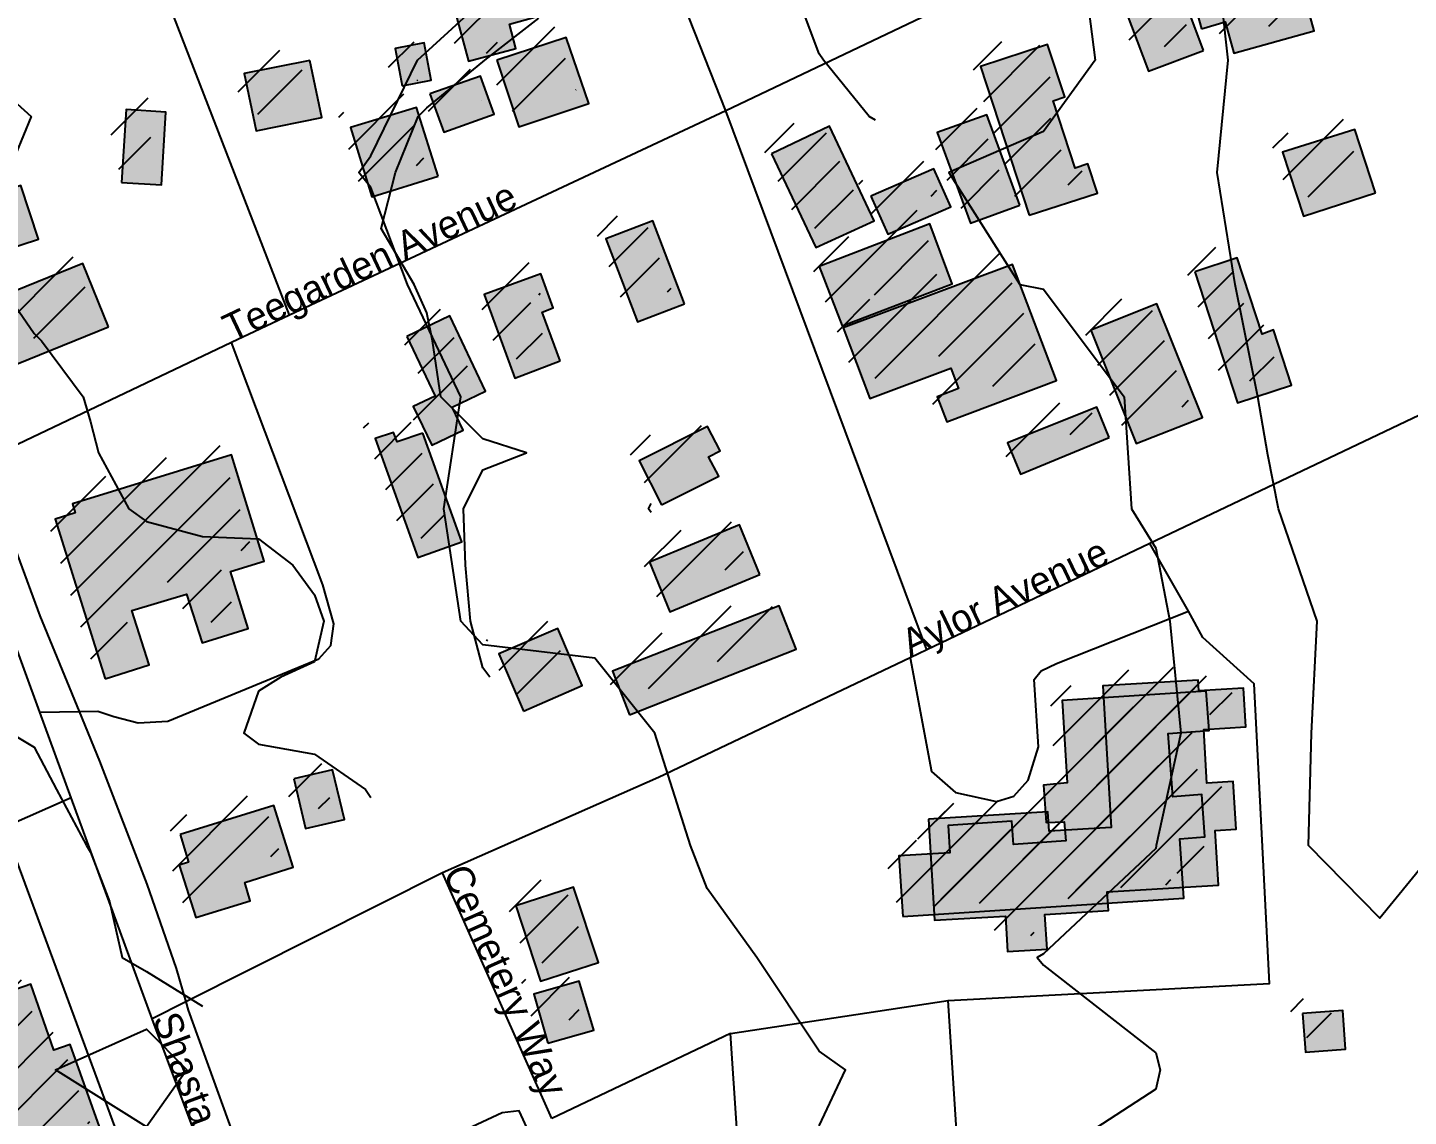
# Model space of a CAD drawing. Extents: x 6576311 to 6728256, y 2029764 to 2237541.
# Drawn here: x 6670918 to 6671656, y 2176380 to 2176963 of the extents above; entities that cross this region are included whole.
import ezdxf

# ---------------------------------------------------------------- set-up
doc = ezdxf.new("R2010")
doc.units = 21
for name, color, linetype in [('BUILDINGS', 9, 'Continuous'), ('CL_LOCAL', 4, 'Continuous'), ('CL_TRAIL', 6, 'Continuous'), ('CONTOUR_1FT', 251, 'Continuous'), ('CONTOUR_INDEX', 150, 'Continuous'), ('CONTOUR_MAJOR', 92, 'Continuous'), ('ROAD_LABELS', 3, 'Continuous')]:
    doc.layers.add(name, color=color, linetype=linetype)

msp = doc.modelspace()

# ---------------------------------------------------------------- hatches: boundary and pattern name
at = {"layer": 'BUILDINGS_HATCH'}
for points in [[(6671545.66, 2176962.23), (6671558.41, 2176965.92), (6671563.01, 2176949.19), (6671606.08, 2176961.03), (6671590.23, 2177018.5), (6671534.42, 2177003.33)], [(6671164.34, 2176991.2), (6671160.88, 2177003.56), (6671125.47, 2176993.94), (6671130.08, 2176977.21), (6671143.96, 2176980.55), (6671153.48, 2176944.9), (6671178.97, 2176951.56), (6671175.51, 2176964.66), (6671194.21, 2176969.84), (6671187, 2176997.12)], [(6671546.84, 2176950.58), (6671534.79, 2176982.58), (6671505.34, 2176971.52), (6671517.39, 2176939.52)], [(6671168.79, 2176945.33), (6671180.57, 2176909.68), (6671217.95, 2176922.23), (6671205.89, 2176957.5)], [(6671118.08, 2176931.63), (6671133.66, 2176934.61), (6671129.89, 2176954.63), (6671114.31, 2176951.65)], [(6671453.62, 2176862.41), (6671490.16, 2176874.22), (6671484.99, 2176889.85), (6671478.19, 2176887.64), (6671466.41, 2176923.65), (6671472.64, 2176925.86), (6671463.44, 2176953.86), (6671427.47, 2176942.06)], [(6671068.67, 2176945.26), (6671033.53, 2176938.2), (6671039.9, 2176907.63), (6671075.04, 2176914.7)], [(6671132.84, 2176927.33), (6671140.31, 2176906.96), (6671167.21, 2176916.55), (6671160.03, 2176936.91)], [(6670967.97, 2176880.01), (6670989.25, 2176878.64), (6670991.64, 2176917.62), (6670970.36, 2176918.99)], [(6671137.29, 2176883.28), (6671125.79, 2176920.01), (6671090.38, 2176909.3), (6671101.88, 2176872.2)], [(6671448.49, 2176867.85), (6671430.98, 2176916.21), (6671404.36, 2176906.63), (6671422.16, 2176858.27)], [(6671315.64, 2176895.33), (6671339.39, 2176845.17), (6671370.53, 2176859.5), (6671346.77, 2176910.03)], [(6671638.78, 2176874.49), (6671627.86, 2176908.31), (6671589.05, 2176896.13), (6671600.26, 2176861.94)], [(6671368.77, 2176872.61), (6671377.94, 2176852.25), (6671411.62, 2176866.96), (6671402.46, 2176887.32)], [(6670865.38, 2176862.46), (6670874.86, 2176833.72), (6670923.57, 2176849.59), (6670914.09, 2176878.32)], [(6671269.18, 2176815), (6671252.26, 2176859.36), (6671227.06, 2176849.79), (6671243.98, 2176805.43)], [(6671341.14, 2176834.98), (6671353.47, 2176803.34), (6671412.37, 2176825.81), (6671400.32, 2176857.81)], [(6671542.24, 2176832.19), (6671564.95, 2176762), (6671593.84, 2176771.59), (6671584.35, 2176801.05), (6671578.12, 2176798.84), (6671564.9, 2176839.57)], [(6670960.93, 2176802.77), (6670947.17, 2176836.58), (6670879.78, 2176809.34), (6670893.54, 2176775.53)], [(6671354.04, 2176802.25), (6671368.38, 2176764.44), (6671411.71, 2176780.65), (6671415.73, 2176769.74), (6671404.4, 2176765.32), (6671409.56, 2176751.86), (6671468.18, 2176773.97), (6671444.66, 2176836.15)], [(6671202.66, 2176784.49), (6671192.9, 2176810.67), (6671198.85, 2176812.88), (6671192.25, 2176831.07), (6671161.95, 2176820.01), (6671178.3, 2176775.28)], [(6671486.5, 2176801), (6671510.87, 2176740.28), (6671546.26, 2176754.27), (6671521.89, 2176814.99)], [(6671120.63, 2176797.62), (6671135.8, 2176765.63), (6671123.91, 2176760.12), (6671133.93, 2176739.4), (6671150.63, 2176747.49), (6671144.9, 2176759.84), (6671162.73, 2176768.3), (6671143.56, 2176808.64)], [(6671496.39, 2176743.49), (6671489.79, 2176759.85), (6671441.94, 2176740.71), (6671448.82, 2176723.99)], [(6671129.08, 2176745.94), (6671115.48, 2176741.14), (6671113.48, 2176746.24), (6671103.56, 2176742.92), (6671126.52, 2176679.28), (6671150.03, 2176687.75)], [(6671256.87, 2176707.51), (6671287.44, 2176722.94), (6671282.01, 2176733.11), (6671288.23, 2176736.42), (6671281.37, 2176749.5), (6671244.86, 2176731.13)], [(6670959.17, 2176614.47), (6670982.68, 2176621.85), (6670973.48, 2176650.95), (6671002.66, 2176659.81), (6671011, 2176633.63), (6671035.64, 2176641.38), (6671026.15, 2176671.93), (6671044.28, 2176677.47), (6671026.74, 2176734.21), (6670941.76, 2176707.99), (6670943.2, 2176703.26), (6670932.43, 2176699.94)], [(6671309.5, 2176670.22), (6671298.61, 2176696.76), (6671250.48, 2176676.89), (6671261.37, 2176650.35)], [(6671239.77, 2176595.26), (6671328.96, 2176630.24), (6671319.79, 2176653.51), (6671230.59, 2176618.53)], [(6671183.03, 2176597.21), (6671214.46, 2176610.82), (6671201.28, 2176641.35), (6671169.85, 2176627.74)], [(6671399.6, 2176539.42), (6671402.84, 2176485.27), (6671440.87, 2176487.51), (6671442, 2176468.54), (6671463.09, 2176469.8), (6671461.96, 2176488.44), (6671495.91, 2176490.44), (6671495.3, 2176500.46), (6671554.76, 2176503.99), (6671553.02, 2176533.33), (6671564.3, 2176534), (6671562.78, 2176559.49), (6671548.63, 2176558.66), (6671546.92, 2176587.36), (6671569.52, 2176588.69), (6671568.26, 2176609.37), (6671544.28, 2176607.96), (6671543.91, 2176613.75), (6671492.95, 2176610.73), (6671497.48, 2176534.88), (6671464.19, 2176532.92), (6671463.57, 2176543.22)], [(6671386.01, 2176487.35), (6671536.3, 2176497.1), (6671534.18, 2176528.77), (6671547.5, 2176529.92), (6671545.99, 2176552.5), (6671530.39, 2176551.34), (6671527.98, 2176585.2), (6671549.81, 2176586.75), (6671548.3, 2176607.87), (6671471.18, 2176602.8), (6671473.92, 2176558.75), (6671461.16, 2176557.6), (6671462.66, 2176537.57), (6671472.3, 2176537.98), (6671473.2, 2176527.79), (6671445.13, 2176525.85), (6671444.22, 2176538.22), (6671410.2, 2176535.89), (6671411.11, 2176521.33), (6671383.89, 2176519.76)], [(6671060.09, 2176560.99), (6671066.44, 2176534.43), (6671087.13, 2176539.26), (6671080.77, 2176565.82)], [(6670999.23, 2176531.23), (6671003.84, 2176516.32), (6670998.74, 2176514.84), (6671007.65, 2176486.84), (6671036.82, 2176495.7), (6671033.95, 2176505.52), (6671059.72, 2176513.64), (6671049.37, 2176546.74)], [(6671178.94, 2176493.03), (6671192.15, 2176452.66), (6671223.03, 2176462.62), (6671209.81, 2176502.99)], [(6670988.15, 2176268.6), (6670953.13, 2176367.87), (6670957.94, 2176369.72), (6670940.43, 2176418.81), (6670931.65, 2176415.86), (6670919.31, 2176451.13), (6670857.85, 2176429.75), (6670871.91, 2176390.11), (6670834.81, 2176377.21), (6670845.43, 2176347.75), (6670889.33, 2176363.23), (6670891.91, 2176355.96), (6670905.22, 2176360.75), (6670911.25, 2176344.02), (6670872.45, 2176330.38), (6670892.26, 2176274.74), (6670884.33, 2176272.16), (6670865.67, 2176325.26), (6670784.67, 2176296.51), (6670815.96, 2176208.14)], [(6671195.98, 2176419.53), (6671220.63, 2176426.55), (6671212.86, 2176452.74), (6671188.5, 2176445.72)], [(6671599.81, 2176435.45), (6671601.32, 2176414.7), (6671622.86, 2176416.25), (6671621.36, 2176437)]]:
    msp.add_hatch(color=251, dxfattribs=at).paths.add_polyline_path(points)
at = {"layer": 'BUILDINGS_SHADOW'}
h = msp.add_hatch(dxfattribs=at)
h.set_pattern_fill('ANSI31', scale=5)
h.paths.add_polyline_path([(6671538.91, 2176969.6), (6671551.66, 2176973.3), (6671556.27, 2176956.57), (6671599.33, 2176968.41), (6671583.48, 2177025.88), (6671527.67, 2177010.71)])
h = msp.add_hatch(dxfattribs=at)
h.set_pattern_fill('ANSI31', scale=5)
h.paths.add_polyline_path([(6671157.59, 2176998.58), (6671154.13, 2177010.94), (6671118.72, 2177001.32), (6671123.33, 2176984.59), (6671137.21, 2176987.93), (6671146.73, 2176952.28), (6671172.22, 2176958.94), (6671168.76, 2176972.04), (6671187.46, 2176977.21), (6671180.26, 2177004.5)])
h = msp.add_hatch(dxfattribs=at)
h.set_pattern_fill('ANSI31', scale=5)
h.paths.add_polyline_path([(6671540.09, 2176957.96), (6671528.04, 2176989.95), (6671498.59, 2176978.9), (6671510.64, 2176946.9)])
h = msp.add_hatch(dxfattribs=at)
h.set_pattern_fill('ANSI31', scale=5)
h.paths.add_polyline_path([(6671162.04, 2176952.7), (6671173.82, 2176917.06), (6671211.21, 2176929.6), (6671199.14, 2176964.88)])
h = msp.add_hatch(dxfattribs=at)
h.set_pattern_fill('ANSI31', scale=5)
h.paths.add_polyline_path([(6671111.33, 2176939.01), (6671126.92, 2176941.99), (6671123.14, 2176962.01), (6671107.56, 2176959.03)])
h = msp.add_hatch(dxfattribs=at)
h.set_pattern_fill('ANSI31', scale=5)
h.paths.add_polyline_path([(6671446.87, 2176869.78), (6671483.41, 2176881.6), (6671478.24, 2176897.23), (6671471.44, 2176895.02), (6671459.66, 2176931.03), (6671465.89, 2176933.24), (6671456.69, 2176961.24), (6671420.72, 2176949.43)])
h = msp.add_hatch(dxfattribs=at)
h.set_pattern_fill('ANSI31', scale=5)
h.paths.add_polyline_path([(6671061.92, 2176952.64), (6671026.78, 2176945.57), (6671033.15, 2176915.01), (6671068.29, 2176922.08)])
h = msp.add_hatch(dxfattribs=at)
h.set_pattern_fill('ANSI31', scale=5)
h.paths.add_polyline_path([(6671126.1, 2176934.71), (6671133.56, 2176914.34), (6671160.46, 2176923.93), (6671153.28, 2176944.29)])
h = msp.add_hatch(dxfattribs=at)
h.set_pattern_fill('ANSI31', scale=5)
h.paths.add_polyline_path([(6670961.23, 2176887.39), (6670982.5, 2176886.02), (6670984.89, 2176925), (6670963.61, 2176926.37)])
h = msp.add_hatch(dxfattribs=at)
h.set_pattern_fill('ANSI31', scale=5)
h.paths.add_polyline_path([(6671130.54, 2176890.66), (6671119.04, 2176927.39), (6671083.63, 2176916.68), (6671095.13, 2176879.58)])
h = msp.add_hatch(dxfattribs=at)
h.set_pattern_fill('ANSI31', scale=5)
h.paths.add_polyline_path([(6671441.74, 2176875.23), (6671424.24, 2176923.59), (6671397.62, 2176914.01), (6671415.41, 2176865.64)])
h = msp.add_hatch(dxfattribs=at)
h.set_pattern_fill('ANSI31', scale=5)
h.paths.add_polyline_path([(6671308.89, 2176902.7), (6671332.64, 2176852.55), (6671363.78, 2176866.88), (6671340.02, 2176917.41)])
h = msp.add_hatch(dxfattribs=at)
h.set_pattern_fill('ANSI31', scale=5)
h.paths.add_polyline_path([(6671632.03, 2176881.86), (6671621.11, 2176915.69), (6671582.3, 2176903.5), (6671593.51, 2176869.32)])
h = msp.add_hatch(dxfattribs=at)
h.set_pattern_fill('ANSI31', scale=5)
h.paths.add_polyline_path([(6671362.02, 2176879.99), (6671371.19, 2176859.63), (6671404.88, 2176874.34), (6671395.71, 2176894.7)])
h = msp.add_hatch(dxfattribs=at)
h.set_pattern_fill('ANSI31', scale=5)
h.paths.add_polyline_path([(6671262.43, 2176822.38), (6671245.51, 2176866.74), (6671220.31, 2176857.17), (6671237.23, 2176812.81)])
h = msp.add_hatch(dxfattribs=at)
h.set_pattern_fill('ANSI31', scale=5)
h.paths.add_polyline_path([(6671334.39, 2176842.35), (6671346.72, 2176810.72), (6671405.62, 2176833.19), (6671393.57, 2176865.19)])
h = msp.add_hatch(dxfattribs=at)
h.set_pattern_fill('ANSI31', scale=5)
h.paths.add_polyline_path([(6671535.49, 2176839.57), (6671558.2, 2176769.37), (6671587.09, 2176778.97), (6671577.6, 2176808.43), (6671571.37, 2176806.22), (6671558.15, 2176846.95)])
h = msp.add_hatch(dxfattribs=at)
h.set_pattern_fill('ANSI31', scale=5)
h.paths.add_polyline_path([(6670954.18, 2176810.15), (6670940.42, 2176843.96), (6670873.03, 2176816.72), (6670886.79, 2176782.91)])
h = msp.add_hatch(dxfattribs=at)
h.set_pattern_fill('ANSI31', scale=5)
h.paths.add_polyline_path([(6671347.29, 2176809.63), (6671361.63, 2176771.82), (6671404.96, 2176788.02), (6671408.98, 2176777.12), (6671397.65, 2176772.7), (6671402.81, 2176759.24), (6671461.43, 2176781.35), (6671437.91, 2176843.52)])
h = msp.add_hatch(dxfattribs=at)
h.set_pattern_fill('ANSI31', scale=5)
h.paths.add_polyline_path([(6671195.91, 2176791.87), (6671186.15, 2176818.05), (6671192.1, 2176820.26), (6671185.5, 2176838.44), (6671155.2, 2176827.39), (6671171.55, 2176782.66)])
h = msp.add_hatch(dxfattribs=at)
h.set_pattern_fill('ANSI31', scale=5)
h.paths.add_polyline_path([(6671479.75, 2176808.37), (6671504.12, 2176747.66), (6671539.51, 2176761.65), (6671515.14, 2176822.37)])
h = msp.add_hatch(dxfattribs=at)
h.set_pattern_fill('ANSI31', scale=5)
h.paths.add_polyline_path([(6671113.88, 2176805), (6671129.05, 2176773.01), (6671117.16, 2176767.5), (6671127.18, 2176746.78), (6671143.88, 2176754.86), (6671138.15, 2176767.22), (6671155.99, 2176775.68), (6671136.81, 2176816.02)])
h = msp.add_hatch(dxfattribs=at)
h.set_pattern_fill('ANSI31', scale=5)
h.paths.add_polyline_path([(6671489.64, 2176750.87), (6671483.05, 2176767.23), (6671435.19, 2176748.09), (6671442.07, 2176731.37)])
h = msp.add_hatch(dxfattribs=at)
h.set_pattern_fill('ANSI31', scale=5)
h.paths.add_polyline_path([(6671122.33, 2176753.32), (6671108.73, 2176748.52), (6671106.73, 2176753.61), (6671096.81, 2176750.29), (6671119.77, 2176686.66), (6671143.28, 2176695.13)])
h = msp.add_hatch(dxfattribs=at)
h.set_pattern_fill('ANSI31', scale=5)
h.paths.add_polyline_path([(6671250.12, 2176714.89), (6671280.69, 2176730.32), (6671275.26, 2176740.49), (6671281.48, 2176743.79), (6671274.62, 2176756.88), (6671238.11, 2176738.51)])
h = msp.add_hatch(dxfattribs=at)
h.set_pattern_fill('ANSI31', scale=5)
h.paths.add_polyline_path([(6670952.42, 2176621.85), (6670975.93, 2176629.23), (6670966.73, 2176658.33), (6670995.91, 2176667.19), (6671004.25, 2176641), (6671028.89, 2176648.76), (6671019.4, 2176679.31), (6671037.53, 2176684.85), (6671019.99, 2176741.59), (6670935.01, 2176715.37), (6670936.45, 2176710.64), (6670925.68, 2176707.32)])
h = msp.add_hatch(dxfattribs=at)
h.set_pattern_fill('ANSI31', scale=5)
h.paths.add_polyline_path([(6671302.75, 2176677.6), (6671291.86, 2176704.14), (6671243.73, 2176684.27), (6671254.62, 2176657.73)])
h = msp.add_hatch(dxfattribs=at)
h.set_pattern_fill('ANSI31', scale=5)
h.paths.add_polyline_path([(6671233.02, 2176602.64), (6671322.21, 2176637.62), (6671313.04, 2176660.89), (6671223.84, 2176625.91)])
h = msp.add_hatch(dxfattribs=at)
h.set_pattern_fill('ANSI31', scale=5)
h.paths.add_polyline_path([(6671176.28, 2176604.59), (6671207.71, 2176618.19), (6671194.53, 2176648.73), (6671163.11, 2176635.12)])
h = msp.add_hatch(dxfattribs=at)
h.set_pattern_fill('ANSI31', scale=5)
h.paths.add_polyline_path([(6671392.85, 2176546.8), (6671396.09, 2176492.65), (6671434.12, 2176494.89), (6671435.25, 2176475.92), (6671456.34, 2176477.18), (6671455.21, 2176495.82), (6671489.16, 2176497.82), (6671488.55, 2176507.83), (6671548.01, 2176511.37), (6671546.27, 2176540.71), (6671557.55, 2176541.38), (6671556.03, 2176566.87), (6671541.88, 2176566.04), (6671540.17, 2176594.73), (6671562.77, 2176596.07), (6671561.52, 2176616.75), (6671537.53, 2176615.34), (6671537.16, 2176621.13), (6671486.21, 2176618.11), (6671490.73, 2176542.26), (6671457.44, 2176540.3), (6671456.83, 2176550.6)])
h = msp.add_hatch(dxfattribs=at)
h.set_pattern_fill('ANSI31', scale=5)
h.paths.add_polyline_path([(6671379.26, 2176494.73), (6671529.55, 2176504.48), (6671527.43, 2176536.15), (6671540.75, 2176537.3), (6671539.24, 2176559.88), (6671523.64, 2176558.72), (6671521.23, 2176592.58), (6671543.06, 2176594.13), (6671541.55, 2176615.25), (6671464.43, 2176610.18), (6671467.17, 2176566.12), (6671454.41, 2176564.98), (6671455.91, 2176544.95), (6671465.55, 2176545.36), (6671466.45, 2176535.16), (6671438.38, 2176533.22), (6671437.47, 2176545.6), (6671403.45, 2176543.27), (6671404.36, 2176528.71), (6671377.14, 2176527.14)])
h = msp.add_hatch(dxfattribs=at)
h.set_pattern_fill('ANSI31', scale=5)
h.paths.add_polyline_path([(6671053.34, 2176568.37), (6671059.69, 2176541.81), (6671080.38, 2176546.63), (6671074.02, 2176573.19)])
h = msp.add_hatch(dxfattribs=at)
h.set_pattern_fill('ANSI31', scale=5)
h.paths.add_polyline_path([(6670992.49, 2176538.61), (6670997.09, 2176523.7), (6670991.99, 2176522.22), (6671000.9, 2176494.22), (6671030.08, 2176503.08), (6671027.2, 2176512.9), (6671052.97, 2176521.02), (6671042.62, 2176554.12)])
h = msp.add_hatch(dxfattribs=at)
h.set_pattern_fill('ANSI31', scale=5)
h.paths.add_polyline_path([(6671172.19, 2176500.41), (6671185.41, 2176460.04), (6671216.28, 2176470), (6671203.06, 2176510.37)])
h = msp.add_hatch(dxfattribs=at)
h.set_pattern_fill('ANSI31', scale=5)
h.paths.add_polyline_path([(6670981.4, 2176275.97), (6670946.38, 2176375.25), (6670951.19, 2176377.1), (6670933.68, 2176426.19), (6670924.9, 2176423.24), (6670912.56, 2176458.51), (6670851.1, 2176437.13), (6670865.17, 2176397.49), (6670828.06, 2176384.59), (6670838.68, 2176355.13), (6670882.58, 2176370.61), (6670885.16, 2176363.34), (6670898.47, 2176368.13), (6670904.5, 2176351.4), (6670865.7, 2176337.76), (6670885.51, 2176282.12), (6670877.58, 2176279.54), (6670858.92, 2176332.64), (6670777.92, 2176303.88), (6670809.21, 2176215.52)])
h = msp.add_hatch(dxfattribs=at)
h.set_pattern_fill('ANSI31', scale=5)
h.paths.add_polyline_path([(6671189.23, 2176426.91), (6671213.88, 2176433.93), (6671206.11, 2176460.12), (6671181.75, 2176453.1)])
h = msp.add_hatch(dxfattribs=at)
h.set_pattern_fill('ANSI31', scale=5)
h.paths.add_polyline_path([(6671593.06, 2176442.83), (6671594.57, 2176422.08), (6671616.12, 2176423.63), (6671614.61, 2176444.38)])

# ---------------------------------------------------------------- linework, layer by layer
at = {"layer": 'BUILDINGS'}
for points in [[(6671545.66, 2176962.23), (6671558.41, 2176965.92), (6671563.01, 2176949.19), (6671606.08, 2176961.03), (6671590.23, 2177018.5), (6671534.42, 2177003.33), (6671545.66, 2176962.23)], [(6671164.34, 2176991.2), (6671160.88, 2177003.56), (6671125.47, 2176993.94), (6671130.08, 2176977.21), (6671143.96, 2176980.55), (6671153.48, 2176944.9), (6671178.97, 2176951.56), (6671175.51, 2176964.66), (6671194.21, 2176969.84), (6671187, 2176997.12), (6671164.34, 2176991.2)], [(6671546.84, 2176950.58), (6671534.79, 2176982.58), (6671505.34, 2176971.52), (6671517.39, 2176939.52), (6671546.84, 2176950.58)], [(6671168.79, 2176945.33), (6671180.57, 2176909.68), (6671217.95, 2176922.23), (6671205.89, 2176957.5), (6671168.79, 2176945.33)], [(6671118.08, 2176931.63), (6671133.66, 2176934.61), (6671129.89, 2176954.63), (6671114.31, 2176951.65), (6671118.08, 2176931.63)], [(6671453.62, 2176862.41), (6671490.16, 2176874.22), (6671484.99, 2176889.85), (6671478.19, 2176887.64), (6671466.41, 2176923.65), (6671472.64, 2176925.86), (6671463.44, 2176953.86), (6671427.47, 2176942.06), (6671453.62, 2176862.41)], [(6671068.67, 2176945.26), (6671033.53, 2176938.2), (6671039.9, 2176907.63), (6671075.04, 2176914.7), (6671068.67, 2176945.26)], [(6671132.84, 2176927.33), (6671140.31, 2176906.96), (6671167.21, 2176916.55), (6671160.03, 2176936.91), (6671132.84, 2176927.33)], [(6670967.97, 2176880.01), (6670989.25, 2176878.64), (6670991.64, 2176917.62), (6670970.36, 2176918.99), (6670967.97, 2176880.01)], [(6671137.29, 2176883.28), (6671125.79, 2176920.01), (6671090.38, 2176909.3), (6671101.88, 2176872.2), (6671137.29, 2176883.28)], [(6671448.49, 2176867.85), (6671430.98, 2176916.21), (6671404.36, 2176906.63), (6671422.16, 2176858.27), (6671448.49, 2176867.85)], [(6671315.64, 2176895.33), (6671339.39, 2176845.17), (6671370.53, 2176859.5), (6671346.77, 2176910.03), (6671315.64, 2176895.33)], [(6671638.78, 2176874.49), (6671627.86, 2176908.31), (6671589.05, 2176896.13), (6671600.26, 2176861.94), (6671638.78, 2176874.49)], [(6671368.77, 2176872.61), (6671377.94, 2176852.25), (6671411.62, 2176866.96), (6671402.46, 2176887.32), (6671368.77, 2176872.61)], [(6670865.38, 2176862.46), (6670874.86, 2176833.72), (6670923.57, 2176849.59), (6670914.09, 2176878.32), (6670865.38, 2176862.46)], [(6671269.18, 2176815), (6671252.26, 2176859.36), (6671227.06, 2176849.79), (6671243.98, 2176805.43), (6671269.18, 2176815)], [(6671341.14, 2176834.98), (6671353.47, 2176803.34), (6671412.37, 2176825.81), (6671400.32, 2176857.81), (6671341.14, 2176834.98)], [(6671542.24, 2176832.19), (6671564.95, 2176762), (6671593.84, 2176771.59), (6671584.35, 2176801.05), (6671578.12, 2176798.84), (6671564.9, 2176839.57), (6671542.24, 2176832.19)], [(6670960.93, 2176802.77), (6670947.17, 2176836.58), (6670879.78, 2176809.34), (6670893.54, 2176775.53), (6670960.93, 2176802.77)], [(6671354.04, 2176802.25), (6671368.38, 2176764.44), (6671411.71, 2176780.65), (6671415.73, 2176769.74), (6671404.4, 2176765.32), (6671409.56, 2176751.86), (6671468.18, 2176773.97), (6671444.66, 2176836.15), (6671354.04, 2176802.25)], [(6671202.66, 2176784.49), (6671192.9, 2176810.67), (6671198.85, 2176812.88), (6671192.25, 2176831.07), (6671161.95, 2176820.01), (6671178.3, 2176775.28), (6671202.66, 2176784.49)], [(6671486.5, 2176801), (6671510.87, 2176740.28), (6671546.26, 2176754.27), (6671521.89, 2176814.99), (6671486.5, 2176801)], [(6671120.63, 2176797.62), (6671135.8, 2176765.63), (6671123.91, 2176760.12), (6671133.93, 2176739.4), (6671150.63, 2176747.49), (6671144.9, 2176759.84), (6671162.73, 2176768.3), (6671143.56, 2176808.64), (6671120.63, 2176797.62)], [(6671496.39, 2176743.49), (6671489.79, 2176759.85), (6671441.94, 2176740.71), (6671448.82, 2176723.99), (6671496.39, 2176743.49)], [(6671129.08, 2176745.94), (6671115.48, 2176741.14), (6671113.48, 2176746.24), (6671103.56, 2176742.92), (6671126.52, 2176679.28), (6671150.03, 2176687.75), (6671129.08, 2176745.94)], [(6671256.87, 2176707.51), (6671287.44, 2176722.94), (6671282.01, 2176733.11), (6671288.23, 2176736.42), (6671281.37, 2176749.5), (6671244.86, 2176731.13), (6671256.87, 2176707.51)], [(6670959.17, 2176614.47), (6670982.68, 2176621.85), (6670973.48, 2176650.95), (6671002.66, 2176659.81), (6671011, 2176633.63), (6671035.64, 2176641.38), (6671026.15, 2176671.93), (6671044.28, 2176677.47), (6671026.74, 2176734.21), (6670941.76, 2176707.99), (6670943.2, 2176703.26), (6670932.43, 2176699.94), (6670959.17, 2176614.47)], [(6671309.5, 2176670.22), (6671298.61, 2176696.76), (6671250.48, 2176676.89), (6671261.37, 2176650.35), (6671309.5, 2176670.22)], [(6671239.77, 2176595.26), (6671328.96, 2176630.24), (6671319.79, 2176653.51), (6671230.59, 2176618.53), (6671239.77, 2176595.26)], [(6671183.03, 2176597.21), (6671214.46, 2176610.82), (6671201.28, 2176641.35), (6671169.85, 2176627.74), (6671183.03, 2176597.21)], [(6671399.6, 2176539.42), (6671402.84, 2176485.27), (6671440.87, 2176487.51), (6671442, 2176468.54), (6671463.09, 2176469.8), (6671461.96, 2176488.44), (6671495.91, 2176490.44), (6671495.3, 2176500.46), (6671554.76, 2176503.99), (6671553.02, 2176533.33), (6671564.3, 2176534), (6671562.78, 2176559.49), (6671548.63, 2176558.66), (6671546.92, 2176587.36), (6671569.52, 2176588.69), (6671568.26, 2176609.37), (6671544.28, 2176607.96), (6671543.91, 2176613.75), (6671492.95, 2176610.73), (6671497.48, 2176534.88), (6671464.19, 2176532.92), (6671463.57, 2176543.22), (6671399.6, 2176539.42)], [(6671386.01, 2176487.35), (6671536.3, 2176497.1), (6671534.18, 2176528.77), (6671547.5, 2176529.92), (6671545.99, 2176552.5), (6671530.39, 2176551.34), (6671527.98, 2176585.2), (6671549.81, 2176586.75), (6671548.3, 2176607.87), (6671471.18, 2176602.8), (6671473.92, 2176558.75), (6671461.16, 2176557.6), (6671462.66, 2176537.57), (6671472.3, 2176537.98), (6671473.2, 2176527.79), (6671445.13, 2176525.85), (6671444.22, 2176538.22), (6671410.2, 2176535.89), (6671411.11, 2176521.33), (6671383.89, 2176519.76), (6671386.01, 2176487.35)], [(6671060.09, 2176560.99), (6671066.44, 2176534.43), (6671087.13, 2176539.26), (6671080.77, 2176565.82), (6671060.09, 2176560.99)], [(6670999.23, 2176531.23), (6671003.84, 2176516.32), (6670998.74, 2176514.84), (6671007.65, 2176486.84), (6671036.82, 2176495.7), (6671033.95, 2176505.52), (6671059.72, 2176513.64), (6671049.37, 2176546.74), (6670999.23, 2176531.23)], [(6671178.94, 2176493.03), (6671192.15, 2176452.66), (6671223.03, 2176462.62), (6671209.81, 2176502.99), (6671178.94, 2176493.03)], [(6670988.15, 2176268.6), (6670953.13, 2176367.87), (6670957.94, 2176369.72), (6670940.43, 2176418.81), (6670931.65, 2176415.86), (6670919.31, 2176451.13), (6670857.85, 2176429.75), (6670871.91, 2176390.11), (6670834.81, 2176377.21), (6670845.43, 2176347.75), (6670889.33, 2176363.23), (6670891.91, 2176355.96), (6670905.22, 2176360.75), (6670911.25, 2176344.02), (6670872.45, 2176330.38), (6670892.26, 2176274.74), (6670884.33, 2176272.16), (6670865.67, 2176325.26), (6670784.67, 2176296.51), (6670815.96, 2176208.14), (6670988.15, 2176268.6)], [(6671195.98, 2176419.53), (6671220.63, 2176426.55), (6671212.86, 2176452.74), (6671188.5, 2176445.72), (6671195.98, 2176419.53)], [(6671599.81, 2176435.45), (6671601.32, 2176414.7), (6671622.86, 2176416.25), (6671621.36, 2176437), (6671599.81, 2176435.45)]]:
    msp.add_lwpolyline(points, close=True, dxfattribs=at)
at = {"layer": 'CL_LOCAL'}
for points in [[(6671398.82, 2176629.99), (6671291.2, 2176918.28), (6670959.05, 2177759.56), (6670951.17, 2177779.56)], [(6671057.76, 2176808.97), (6670835.8, 2177381.98), (6670728.73, 2177658.1), (6670722.05, 2177675.34)], [(6671363.26, 2175428.88), (6671245.58, 2175708.09), (6671226.93, 2175751.35), (6671208.21, 2175792.42), (6671169.22, 2175910.22), (6671118.15, 2176058.71), (6671058.13, 2176233.31), (6671051.21, 2176253.42), (6671047.48, 2176263.42), (6671036.87, 2176291.89), (6670984.34, 2176432.58), (6670941.04, 2176550.73), (6670924.25, 2176596.55), (6670884.22, 2176705.75), (6670877.73, 2176723.49), (6670864.11, 2176759.05), (6670682.31, 2177233.94), (6670668.57, 2177269.75), (6670603.82, 2177438.32), (6670580.13, 2177500.21), (6670542.36, 2177598.75)], [(6672432.12, 2177461.52), (6672314.14, 2177405.51), (6672296.45, 2177397.09), (6672252.47, 2177376.14), (6672123.6, 2177314.77), (6671291.2, 2176918.28), (6671057.76, 2176808.97), (6671026.82, 2176794.27), (6670893.44, 2176730.95), (6670877.73, 2176723.49), (6670841.47, 2176706.77), (6670648.53, 2176617.89), (6670449.05, 2176536.48), (6670437.87, 2176531.92), (6670416.86, 2176523.34)], [(6672411.4, 2177107.1), (6672380.32, 2177092.87), (6671688.16, 2176767.8), (6671518.04, 2176686.81), (6671398.82, 2176629.99), (6671389.88, 2176625.66), (6671255.14, 2176561.57), (6671139.66, 2176510.67), (6671002.34, 2176441.65), (6670984.34, 2176432.58)], [(6670924.25, 2176596.55), (6670945.21, 2176596.96), (6670955.22, 2176597.19), (6670963.83, 2176594.2), (6670976.74, 2176590.98), (6670992.71, 2176591.81), (6671073.57, 2176625.19), (6671079.87, 2176632.28), (6671081.58, 2176643.87), (6671075.67, 2176664.78), (6671026.82, 2176794.27)], [(6671293.73, 2176424.72), (6671410.23, 2176442.33), (6671582.13, 2176451.51), (6671573.9, 2176611.73), (6671546.54, 2176636.56), (6671538.76, 2176650.62), (6671518.04, 2176686.81)], [(6671389.88, 2176625.66), (6671401.37, 2176564.92), (6671414.15, 2176553.65), (6671436.15, 2176548.86), (6671445.36, 2176551.63), (6671452.92, 2176560.3), (6671458.55, 2176578.13), (6671456.15, 2176614.1), (6671459.88, 2176618.71), (6671468.09, 2176622.68), (6671538.76, 2176650.62)], [(6670941.04, 2176550.73), (6670905.2, 2176534.91), (6670874.03, 2176521.2)], [(6671198.08, 2176379.29), (6671139.66, 2176510.67)], [(6671505.27, 2175877.93), (6671490.51, 2175912.9), (6671486.44, 2175922.57), (6671479.19, 2175946.21), (6671465.71, 2176156.05), (6671424.6, 2176217.9), (6671410.23, 2176442.33)], [(6671356.56, 2175809.84), (6671342.49, 2175851.01), (6671329.53, 2175888.83), (6671293.73, 2176424.72), (6671198.08, 2176379.29)], [(6671204.64, 2176331.5), (6671180.74, 2176383.34), (6671171.66, 2176382.31), (6671094.78, 2176346.48), (6671089.82, 2176325.33), (6671100.91, 2176286.56)]]:
    msp.add_lwpolyline(points, dxfattribs=at)
at = {"layer": 'CL_TRAIL'}
for points in [[(6670900.19, 2176713.03), (6670924.2, 2176648.08), (6670945.21, 2176596.96), (6670956.13, 2176570.42), (6670981.42, 2176504.64), (6670997.13, 2176459.48)], [(6670848.24, 2176689.39), (6670905.2, 2176534.91), (6671000.34, 2176276.84)], [(6670997.13, 2176459.48), (6671002.34, 2176441.65), (6671003.63, 2176437.25)], [(6671003.63, 2176437.25), (6671038.02, 2176342.05), (6671054.91, 2176298.82), (6671065.69, 2176271.29), (6671070.07, 2176260.06), (6671077.42, 2176240.46), (6671119.39, 2176128.61), (6671167.33, 2176000.43), (6671205.62, 2175901.05), (6671238.67, 2175805.92)]]:
    msp.add_lwpolyline(points, dxfattribs=at)
at = {"layer": 'CONTOUR_1FT'}
for points, elevation in [([(6671371.24, 2176913.23), (6671367.98, 2176915.31), (6671343.55, 2176945.31), (6671341.24, 2176948.77), (6671331.24, 2176975.31), (6671341.24, 2177001.85), (6671344.24, 2177005.31), (6671371.24, 2177012.81), (6671401.24, 2177016.75)], 61), ([(6671164.99, 2176615.31), (6671161.24, 2176620.31), (6671154.72, 2176645.31), (6671152.01, 2176675.31), (6671150.81, 2176705.31), (6671161.24, 2176726.18), (6671184.58, 2176735.31), (6671161.24, 2176742.81), (6671138.74, 2176765.31), (6671134.24, 2176795.31), (6671131.24, 2176810.31), (6671124.58, 2176825.31), (6671106.87, 2176855.31), (6671114.58, 2176885.31), (6671126.63, 2176915.31), (6671131.24, 2176919.92), (6671161.24, 2176944.54), (6671162.31, 2176945.31), (6671191.24, 2176967.81)], 60), ([(6670891.24, 2176940.81), (6670919.58, 2176915.31), (6670907.18, 2176885.31)], 59), ([(6670903.24, 2176825.31), (6670921.24, 2176799.26), (6670925.19, 2176795.31), (6670947.37, 2176765.31), (6670951.24, 2176751.98), (6670955.65, 2176735.31), (6670971.81, 2176705.31), (6670981.24, 2176698.57), (6671011.24, 2176690.64), (6671041.24, 2176689.31), (6671059.5, 2176675.31), (6671071.24, 2176659.43), (6671076.24, 2176645.31), (6671071.24, 2176623.49), (6671053.24, 2176615.31), (6671041.24, 2176607.81), (6671033.42, 2176585.31), (6671041.24, 2176579.5), (6671071.24, 2176574.06), (6671098.51, 2176555.31), (6671101.24, 2176551.02)], 59), ([(6671251.24, 2176703.43), (6671249.79, 2176705.31), (6671251.24, 2176708.21)], 61), ([(6670908.74, 2176585.31), (6670921.24, 2176577.81), (6670933.08, 2176555.31), (6670949.17, 2176525.31), (6670951.24, 2176521.78), (6670961.47, 2176495.31), (6670968.24, 2176465.31), (6670981.24, 2176457.95), (6671011.24, 2176439.38)], 59)]:
    msp.add_lwpolyline(points, dxfattribs=dict(at, elevation=elevation))
at = {"layer": 'CONTOUR_INDEX', "elevation": 60}
for points in [[(6671481.24, 2177005.31), (6671488.92, 2176945.31), (6671461.24, 2176907.22), (6671410.59, 2176885.31), (6671448.61, 2176825.31), (6671461.24, 2176822.88), (6671504.42, 2176765.31), (6671508.34, 2176705.31), (6671521.24, 2176684.26), (6671528.77, 2176645.31), (6671534.73, 2176585.31), (6671521.43, 2176525.31), (6671521.24, 2176523.59), (6671461.24, 2176467.38), (6671457.91, 2176465.31), (6671461.24, 2176461.31), (6671521.24, 2176414.31), (6671523.59, 2176405.31), (6671521.24, 2176395.02), (6671461.24, 2176355.9)], [(6671341.24, 2176375.31), (6671355.36, 2176405.31), (6671341.24, 2176415.31), (6671307.91, 2176465.31), (6671281.24, 2176502.23), (6671272.29, 2176525.31), (6671253.2, 2176585.31), (6671221.24, 2176625.58), (6671161.24, 2176632.68), (6671149.53, 2176645.31), (6671140.29, 2176705.31), (6671149.5, 2176765.31), (6671120.99, 2176825.31), (6671101.24, 2176877.31), (6671094.93, 2176885.31), (6671101.24, 2176894.2), (6671126.33, 2176945.31), (6671161.24, 2176977.31)], [(6670981.24, 2176374.83), (6670932.63, 2176405.31), (6670981.24, 2176427), (6671002.81, 2176405.31), (6670981.24, 2176374.83)]]:
    msp.add_lwpolyline(points, dxfattribs=at)
at = {"layer": 'CONTOUR_MAJOR', "elevation": 55}
msp.add_lwpolyline([(6671672.93, 2176525.31), (6671641.24, 2176486.42), (6671603.03, 2176525.31), (6671604.61, 2176585.31), (6671607.69, 2176645.31), (6671586.87, 2176705.31), (6671581.24, 2176734.27), (6671575.93, 2176765.31), (6671563.84, 2176825.31), (6671554.12, 2176885.31), (6671560.05, 2176945.31), (6671553.5, 2177005.31)], dxfattribs=at)

# ---------------------------------------------------------------- texts
at = {"layer": 'ROAD_LABELS'}
for s, rotation, p in [('Teegarden Avenue', 25.3984, (6671026.82, 2176794.27)), ('Aylor Avenue', 25.4656, (6671389.88, 2176625.66)), ('Cemetery Way', 293.9735, (6671139.66, 2176510.67)), ('Shasta Street', 290.3167, (6670984.34, 2176432.58))]:
    msp.add_text(s, height=15, rotation=rotation, dxfattribs=at).set_placement(p)

doc.saveas('drawing.dxf')
